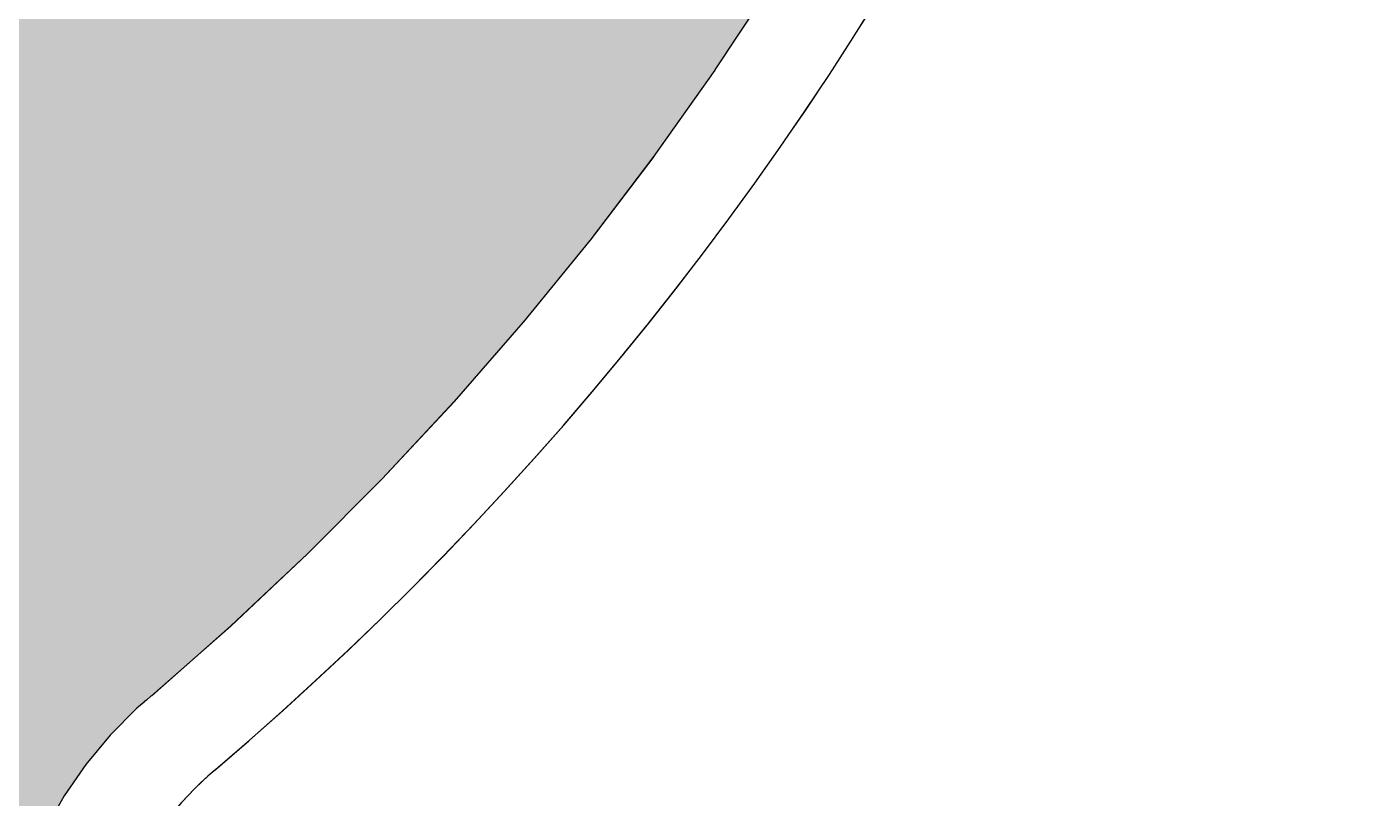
# Model space of a CAD drawing. Header units: millimetres. Extents: x -3894 to -3474, y -291 to 6.
# Drawn here: x -3702.58 to -3688.86, y -112.08 to -104.17 of the extents above; entities that cross this region are included whole.
import ezdxf

# ---------------------------------------------------------------- set-up
doc = ezdxf.new("R2010")
doc.units = ezdxf.units.MM
doc.layers.add('BLACK', color=7, linetype='Continuous')

msp = doc.modelspace()

# ---------------------------------------------------------------- hatches: boundary and pattern name
h = msp.add_hatch(color=256)
h.paths.add_polyline_path([(-3695.527, -104.613), (-3695.525, -104.61), (-3695.101, -103.967), (-3710.842, -100.855), (-3710.824, -100.898), (-3710.803, -101.055), (-3710.824, -101.212), (-3710.885, -101.358), (-3710.981, -101.483), (-3711.106, -101.579), (-3711.252, -101.64), (-3711.357, -101.654), (-3711.409, -101.66), (-3711.488, -101.65), (-3711.566, -101.64), (-3711.712, -101.579), (-3711.837, -101.483), (-3711.934, -101.358), (-3711.994, -101.212), (-3711.994, -101.212), (-3712.015, -101.055), (-3711.994, -100.898), (-3711.994, -100.898), (-3711.934, -100.752), (-3711.859, -100.654), (-3723.37, -98.379), (-3723.37, -112.223), (-3702.29, -112.223), (-3702.193, -112.054), (-3701.971, -111.733), (-3701.722, -111.433), (-3701.448, -111.156), (-3701.373, -111.093), (-3701.373, -111.092), (-3701.35, -111.073), (-3701.35, -111.073), (-3701.299, -111.029), (-3701.297, -111.028), (-3700.488, -110.316), (-3700.485, -110.313), (-3699.7, -109.574), (-3699.697, -109.571), (-3698.937, -108.807), (-3698.934, -108.804), (-3698.2, -108.015), (-3698.197, -108.011), (-3697.489, -107.198), (-3697.487, -107.195), (-3696.807, -106.358), (-3696.804, -106.355), (-3696.152, -105.497), (-3696.15, -105.493)])
h.paths.add_polyline_path([(-3711.359, -105.978), (-3711.359, -105.978), (-3711.299, -105.832), (-3711.202, -105.707), (-3711.077, -105.61), (-3710.931, -105.55), (-3710.931, -105.55), (-3710.774, -105.529), (-3710.617, -105.55), (-3710.617, -105.55), (-3710.471, -105.61), (-3710.346, -105.707), (-3710.25, -105.832), (-3710.189, -105.978), (-3710.189, -105.978), (-3710.177, -106.068), (-3710.168, -106.135), (-3710.189, -106.292), (-3710.25, -106.438), (-3710.346, -106.563), (-3710.471, -106.659), (-3710.617, -106.72), (-3710.722, -106.734), (-3710.774, -106.74), (-3710.853, -106.73), (-3710.931, -106.72), (-3711.077, -106.659), (-3711.202, -106.563), (-3711.299, -106.438), (-3711.319, -106.389), (-3711.359, -106.292), (-3711.359, -106.292), (-3711.38, -106.135)], flags=16)
h.paths.add_polyline_path([(-3711.155, -106.011), (-3711.098, -105.9), (-3711.009, -105.811), (-3710.898, -105.754), (-3710.774, -105.735), (-3710.651, -105.754), (-3710.539, -105.811), (-3710.451, -105.9), (-3710.394, -106.011), (-3710.374, -106.135), (-3710.394, -106.258), (-3710.451, -106.37), (-3710.539, -106.458), (-3710.651, -106.515), (-3710.774, -106.535), (-3710.898, -106.515), (-3711.009, -106.458), (-3711.098, -106.37), (-3711.155, -106.258), (-3711.174, -106.135)], flags=0)
h.paths.add_polyline_path([(-3720.734, -106.389, -1), (-3721.134, -106.389, -1)], flags=16)
h.paths.add_polyline_path([(-3710.574, -106.135, -1), (-3710.974, -106.135, -1)], flags=0)
h.paths.add_polyline_path([(-3720.734, -107.405, -1), (-3721.134, -107.405, -1)], flags=16)
h.paths.add_polyline_path([(-3720.734, -108.421, -1), (-3721.134, -108.421, -1)], flags=16)
h.paths.add_polyline_path([(-3720.734, -109.437, -1), (-3721.134, -109.437, -1)], flags=16)
h.paths.add_polyline_path([(-3720.734, -110.453, -1), (-3721.134, -110.453, -1)], flags=16)
h.paths.add_polyline_path([(-3720.734, -111.469, -1), (-3721.134, -111.469, -1)], flags=16)

# ---------------------------------------------------------------- linework, layer by layer
at = {"color": 7, "lineweight": 0}
for p, q in [((-3694.93, -103.708), (-3695.526, -104.612)), ((-3694.93, -103.708), (-3695.526, -104.612)), ((-3695.526, -104.612), (-3696.151, -105.495)), ((-3695.526, -104.612), (-3696.151, -105.495)), ((-3696.151, -105.495), (-3696.805, -106.357)), ((-3696.151, -105.495), (-3696.805, -106.357)), ((-3696.805, -106.357), (-3697.488, -107.197)), ((-3696.805, -106.357), (-3697.488, -107.197)), ((-3697.488, -107.197), (-3698.198, -108.013)), ((-3697.488, -107.197), (-3698.198, -108.013)), ((-3698.198, -108.013), (-3698.935, -108.805)), ((-3698.198, -108.013), (-3698.935, -108.805)), ((-3698.935, -108.805), (-3699.699, -109.573)), ((-3698.935, -108.805), (-3699.699, -109.573)), ((-3699.699, -109.573), (-3700.487, -110.314)), ((-3699.699, -109.573), (-3700.487, -110.314)), ((-3700.487, -110.314), (-3701.298, -111.028)), ((-3700.487, -110.314), (-3701.298, -111.028)), ((-3701.373, -111.093), (-3701.448, -111.156)), ((-3701.373, -111.093), (-3701.448, -111.156)), ((-3701.35, -111.073), (-3701.373, -111.092)), ((-3701.35, -111.073), (-3701.373, -111.092)), ((-3701.373, -111.092), (-3701.373, -111.093)), ((-3701.373, -111.092), (-3701.373, -111.093)), ((-3701.305, -111.034), (-3701.35, -111.073)), ((-3701.305, -111.034), (-3701.35, -111.073)), ((-3701.35, -111.073), (-3701.35, -111.073)), ((-3701.35, -111.073), (-3701.35, -111.073)), ((-3701.299, -111.029), (-3701.305, -111.034)), ((-3701.299, -111.029), (-3701.305, -111.034)), ((-3701.298, -111.028), (-3701.299, -111.029)), ((-3701.298, -111.028), (-3701.299, -111.029)), ((-3701.299, -111.029), (-3701.299, -111.029)), ((-3701.299, -111.029), (-3701.299, -111.029)), ((-3701.448, -111.156), (-3701.722, -111.433)), ((-3701.448, -111.156), (-3701.722, -111.433)), ((-3701.722, -111.433), (-3701.971, -111.733)), ((-3701.722, -111.433), (-3701.971, -111.733)), ((-3701.971, -111.733), (-3702.193, -112.054)), ((-3701.971, -111.733), (-3702.193, -112.054)), ((-3702.193, -112.054), (-3702.386, -112.392)), ((-3702.193, -112.054), (-3702.386, -112.392))]:
    msp.add_line(p, q, dxfattribs=at)
for centre, radius, start, end in [((-3722.36, -86.277), 33.5, 310.413, 0), ((-3698.382, -114.457), 3.5, 130.2015, 180)]:
    msp.add_arc(centre, radius, start, end, dxfattribs=at)
at = {"layer": 'BLACK', "linetype": 'Continuous'}
for p, q in [((-3694.931, -103.71), (-3695.525, -104.61)), ((-3695.527, -104.613), (-3696.15, -105.493)), ((-3695.525, -104.61), (-3695.527, -104.613)), ((-3696.152, -105.497), (-3696.804, -106.355)), ((-3696.15, -105.493), (-3696.152, -105.497)), ((-3696.807, -106.358), (-3697.487, -107.195)), ((-3696.804, -106.355), (-3696.807, -106.358)), ((-3697.489, -107.198), (-3698.197, -108.011)), ((-3697.487, -107.195), (-3697.489, -107.198)), ((-3698.2, -108.015), (-3698.934, -108.804)), ((-3698.197, -108.011), (-3698.2, -108.015)), ((-3698.937, -108.807), (-3699.697, -109.571)), ((-3698.934, -108.804), (-3698.937, -108.807)), ((-3699.7, -109.574), (-3700.485, -110.313)), ((-3699.697, -109.571), (-3699.7, -109.574)), ((-3700.488, -110.316), (-3701.297, -111.028)), ((-3700.485, -110.313), (-3700.488, -110.316)), ((-3701.373, -111.093), (-3701.448, -111.156)), ((-3701.35, -111.073), (-3701.373, -111.092)), ((-3701.373, -111.092), (-3701.373, -111.093)), ((-3701.305, -111.034), (-3701.35, -111.073)), ((-3701.35, -111.073), (-3701.35, -111.073)), ((-3701.299, -111.029), (-3701.305, -111.034)), ((-3701.297, -111.028), (-3701.299, -111.029)), ((-3701.448, -111.156), (-3701.722, -111.433)), ((-3701.448, -111.156), (-3701.448, -111.156)), ((-3701.722, -111.433), (-3701.971, -111.733)), ((-3701.971, -111.733), (-3702.193, -112.054)), ((-3702.193, -112.054), (-3702.386, -112.392))]:
    msp.add_line(p, q, dxfattribs=at)
at = {"layer": 'BLACK'}
for centre, radius, start, end in [((-3722.36, -86.277), 33.5, 310.393, 0), ((-3698.382, -114.457), 3.5, 130.3935, 180.0001)]:
    msp.add_arc(centre, radius, start, end, dxfattribs=at)

doc.saveas('drawing.dxf')
